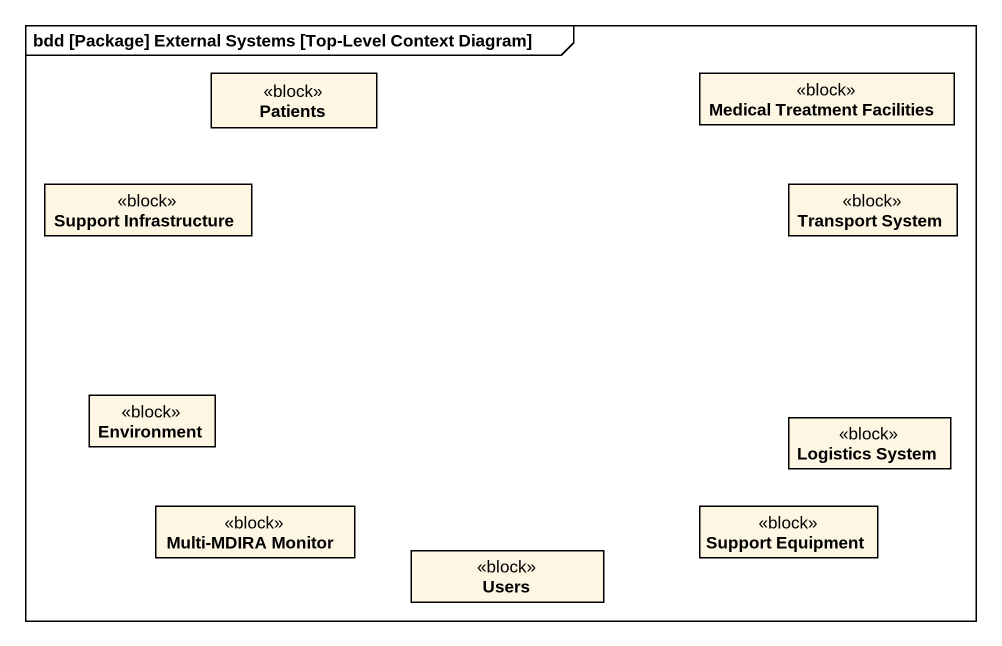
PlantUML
@startuml
mainframe bdd [Package] External Systems [Top-Level Context Diagram]
hide circle
hide empty members
class Patients <<block>>
class "Medical Treatment Facilities" as Medical_Treatment_Facilities <<block>>
class "Support Infrastructure" as Support_Infrastructure <<block>>
class "Transport System" as Transport_System <<block>>
class Environment <<block>>
class "Logistics System" as Logistics_System <<block>>
class "Multi-MDIRA Monitor" as Multi_MDIRA_Monitor <<block>>
class Users <<block>>
class "Support Equipment" as Support_Equipment <<block>>
@enduml
